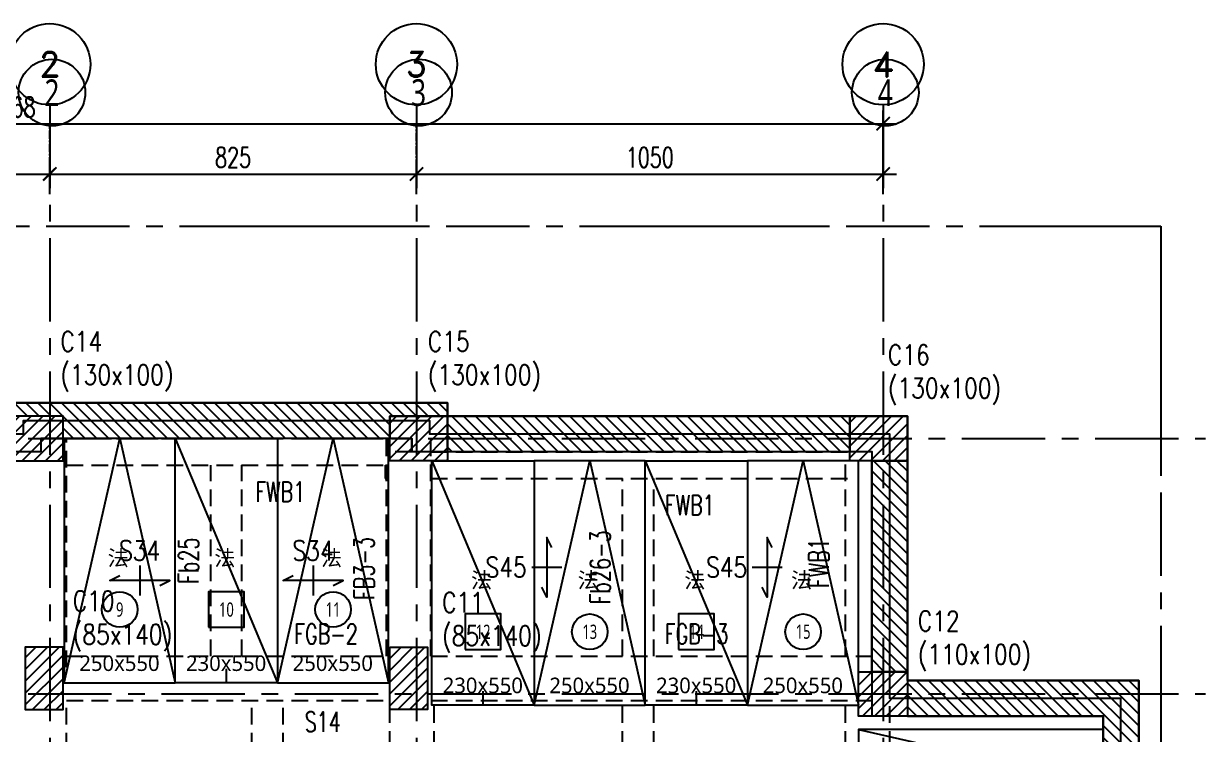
# Model space of a CAD drawing. Header units: millimetres. Extents: x -3377 to 119122, y -22007 to 15479.
# Drawn here: x 4641 to 7300, y 2218 to 3818 of the extents above; entities that cross this region are included whole.
import ezdxf
from ezdxf.enums import TextEntityAlignment as Align

# ---------------------------------------------------------------- set-up
doc = ezdxf.new("R2010")
doc.units = ezdxf.units.MM
doc.header["$LTSCALE"] = 150
doc.header["$MEASUREMENT"] = 0
doc.linetypes.add('CENTER', pattern=[2, 1.25, -0.25, 0.25, -0.25])
doc.linetypes.add('HIDDEN', pattern=[0.375, 0.25, -0.125])
doc.layers.get('0').update_dxf_attribs({"plot": 0})
doc.layers.add('AREA', color=3, linetype='Continuous', plot=False)
doc.layers.add('S-ARCH', color=252, linetype='Continuous', plot=False)
for name, color, linetype in [('ARTIC', 6, 'Continuous'), ('COL', 1, 'Continuous'), ('Col-Line', 8, 'CENTER'), ('Duct', 1, 'Continuous'), ('GRID', 5, 'CENTER'), ('PARK', 4, 'Continuous'), ('S-COL', 7, 'Continuous'), ('S-CONC', 7, 'Continuous'), ('S-GRID', 1, 'CENTER'), ('S-GRID-DIM', 2, 'Continuous'), ('S-GRID-T', 3, 'Continuous'), ('S-HATCH-COL', 13, 'Continuous'), ('S-HATCH-CONC', 124, 'Continuous'), ('S-RCBMB', 3, 'HIDDEN'), ('S-RCBMG', 2, 'HIDDEN'), ('S-SITE', 34, 'CENTER'), ('S-SLAB', 5, 'Continuous'), ('S-SLABT', 2, 'Continuous'), ('S-TEXTB', 3, 'Continuous'), ('S-TEXTC', 3, 'Continuous'), ('S-TEXTG', 2, 'Continuous'), ('WALL', 2, 'Continuous')]:
    doc.layers.add(name, color=color, linetype=linetype)
doc.styles.add('3E', font='simplex.shx', dxfattribs={"width": 0.8, "height": 45, "bigfont": 'dayus.shx'})
doc.styles.add('C1', font='', dxfattribs={"bigfont": 'japanese.shx'})
doc.styles.add('CD2', font='romand', dxfattribs={"height": 15})
doc.styles.add('CS4', font='romans.shx', dxfattribs={"width": 0.7, "height": 45, "bigfont": 'lsp.shx'})
doc.styles.add('HH', font='')
doc.styles.get('C1').set_extended_font_data('微軟正黑體')
doc.styles.get('HH').set_extended_font_data('Microsoft JhengHei')
doc.dimstyles.new('DIM150', dxfattribs={"dimscale": 15, "dimtxt": 3, "dimasz": 2, "dimexe": 2, "dimexo": 2, "dimgap": 1, "dimtad": 1, "dimdec": 1, "dimdsep": 46, "dimtxsty": 'CS4', "dimblk1": 'ARCHTICK', "dimblk2": 'ARCHTICK', "dimsah": 1, "dimcen": 2, "dimdle": 2, "dimadec": 0, "dimazin": 0, "dimtfac": 1, "dimtdec": 1, "dimtmove": 0, "dimatfit": 3, "dimldrblk": 'TAA', "dimfxl": 0, "dimtolj": 1, "dimarcsym": 0})

# ---------------------------------------------------------------- blocks, each defined once
blk = doc.blocks.new('COL(B4F-B2F)')
for points in [[(-7380.9, -945.9), (-7510.9, -945.9), (-7510.9, -1045.9), (-7380.9, -1045.9)], [(-6645.9, -945.9), (-6515.9, -945.9), (-6515.9, -1045.9), (-6645.9, -1045.9)], [(-5610.9, -945.9), (-5480.9, -945.9), (-5480.9, -1045.9), (-5610.9, -1045.9)], [(-7380.9, -1465.9), (-7465.9, -1465.9), (-7465.9, -1605.9), (-7380.9, -1605.9)], [(-6645.9, -1465.9), (-6560.9, -1465.9), (-6560.9, -1605.9), (-6645.9, -1605.9)], [(-5590.9, -1520.9), (-5480.9, -1520.9), (-5480.9, -1620.9), (-5590.9, -1620.9)]]:
    blk.add_lwpolyline(points, close=True)
blk = doc.blocks.new('CONC')
for points in [[(-6645.9, -995.9), (-7380.9, -995.9), (-7380.9, -945.9), (-7510.9, -945.9), (-7510.9, -915.9), (-6515.9, -915.9), (-6515.9, -945.9), (-6645.9, -945.9)], [(-6515.9, -945.9), (-5610.9, -945.9), (-5610.9, -1025.9), (-6515.9, -1025.9)], [(-5560.9, -1045.9), (-5480.9, -1045.9), (-5480.9, -1520.9), (-5560.9, -1520.9)], [(-5560.9, -2260.9), (-4960.9, -2260.9), (-4960.9, -1540.9), (-5480.9, -1540.9), (-5480.9, -1620.9), (-5040.9, -1620.9), (-5040.9, -2180.9), (-5560.9, -2180.9)]]:
    blk.add_lwpolyline(points, close=True)
blk = doc.blocks.new('SG1')
at = {"layer": 'S-GRID-T'}
blk.add_circle((0, 6.09375), 6.09375, dxfattribs=at)
at = {"layer": 'S-GRID-T', "style": 'CD2'}
blk.add_attdef('GRID-BUB', text='', height=3.75, dxfattribs=at).set_placement((0, 6.09375), align=Align.MIDDLE_CENTER)
blk = doc.blocks.new('_ARCHTICK')
at = {"color": 0, "linetype": 'ByBlock', "const_width": 0.15}
blk.add_lwpolyline([(-0.5, -0.5), (0.5, 0.5)], dxfattribs=at)
blk = doc.blocks.new('*D249')
at = {"layer": 'DEFPOINTS', "color": 0, "transparency": 16777216}
for p in [(-5535.9, -287.4), (-9503.9, -400.6), (-5535.9, -400.6)]:
    blk.add_point(p, dxfattribs=at)
at = {"layer": 'S-GRID-DIM', "color": 0, "lineweight": -2, "transparency": 16777216}
for p, q in [((-9503.9, -370.6), (-9503.9, -257.4)), ((-5535.9, -370.6), (-5535.9, -257.4)), ((-9533.9, -287.4), (-5505.9, -287.4))]:
    blk.add_line(p, q, dxfattribs=at)
at = {"layer": 'S-GRID-DIM', "color": 0, "lineweight": -2, "transparency": 16777216, "xscale": 30, "yscale": 30, "zscale": 30, "rotation": 180}
blk.add_blockref('_ARCHTICK', (-9503.9, -287.4), dxfattribs=at)
at = {"layer": 'S-GRID-DIM', "color": 0, "lineweight": -2, "transparency": 16777216, "xscale": 30, "yscale": 30, "zscale": 30}
blk.add_blockref('_ARCHTICK', (-5535.9, -287.4), dxfattribs=at)
at = {"layer": 'S-GRID-DIM', "color": 0, "transparency": 16777216, "insert": (-7496.9, -249.9), "char_height": 45, "attachment_point": 5, "style": 'CS4'}
blk.add_mtext('\\A1;3968', dxfattribs=at)
blk = doc.blocks.new('TAA')
at = {"linetype": 'Continuous'}
blk.add_line((0, 0), (-1.663, 0), dxfattribs=at)
blk.add_solid([(-1.5, -0.25), (-1.5, 0.25), (0, 0)], dxfattribs=at)
blk = doc.blocks.new('*D250')
at = {"layer": 'DEFPOINTS', "color": 0, "transparency": 16777216}
for p in [(-7410.9, -400.6), (-8310.9, -476.2), (-7410.9, -476.2)]:
    blk.add_point(p, dxfattribs=at)
at = {"layer": 'S-GRID-DIM', "color": 0, "lineweight": -2, "transparency": 16777216}
for p, q in [((-8310.9, -446.2), (-8310.9, -370.6)), ((-7410.9, -446.2), (-7410.9, -370.6)), ((-8340.9, -400.6), (-7380.9, -400.6))]:
    blk.add_line(p, q, dxfattribs=at)
at = {"layer": 'S-GRID-DIM', "color": 0, "lineweight": -2, "transparency": 16777216, "xscale": 30, "yscale": 30, "zscale": 30, "rotation": 180}
blk.add_blockref('_ARCHTICK', (-8310.9, -400.6), dxfattribs=at)
at = {"layer": 'S-GRID-DIM', "color": 0, "lineweight": -2, "transparency": 16777216, "xscale": 30, "yscale": 30, "zscale": 30}
blk.add_blockref('_ARCHTICK', (-7410.9, -400.6), dxfattribs=at)
at = {"layer": 'S-GRID-DIM', "color": 0, "transparency": 16777216, "insert": (-7860.9, -363.1), "char_height": 45, "attachment_point": 5, "style": 'CS4'}
blk.add_mtext('\\A1;900', dxfattribs=at)
blk = doc.blocks.new('*D251')
at = {"layer": 'DEFPOINTS', "color": 0, "transparency": 16777216}
for p in [(-6585.9, -400.6), (-7410.9, -476.2), (-6585.9, -476.2)]:
    blk.add_point(p, dxfattribs=at)
at = {"layer": 'S-GRID-DIM', "color": 0, "lineweight": -2, "transparency": 16777216}
for p, q in [((-7410.9, -446.2), (-7410.9, -370.6)), ((-6585.9, -446.2), (-6585.9, -370.6)), ((-7440.9, -400.6), (-6555.9, -400.6))]:
    blk.add_line(p, q, dxfattribs=at)
at = {"layer": 'S-GRID-DIM', "color": 0, "lineweight": -2, "transparency": 16777216, "xscale": 30, "yscale": 30, "zscale": 30, "rotation": 180}
blk.add_blockref('_ARCHTICK', (-7410.9, -400.6), dxfattribs=at)
at = {"layer": 'S-GRID-DIM', "color": 0, "lineweight": -2, "transparency": 16777216, "xscale": 30, "yscale": 30, "zscale": 30}
blk.add_blockref('_ARCHTICK', (-6585.9, -400.6), dxfattribs=at)
at = {"layer": 'S-GRID-DIM', "color": 0, "transparency": 16777216, "insert": (-6998.4, -363.1), "char_height": 45, "attachment_point": 5, "style": 'CS4'}
blk.add_mtext('\\A1;825', dxfattribs=at)
blk = doc.blocks.new('*D252')
at = {"layer": 'DEFPOINTS', "color": 0, "transparency": 16777216}
for p in [(-5535.9, -400.6), (-6585.9, -476.2), (-5535.9, -476.2)]:
    blk.add_point(p, dxfattribs=at)
at = {"layer": 'S-GRID-DIM', "color": 0, "lineweight": -2, "transparency": 16777216}
for p, q in [((-6585.9, -446.2), (-6585.9, -370.6)), ((-5535.9, -446.2), (-5535.9, -370.6)), ((-6615.9, -400.6), (-5505.9, -400.6))]:
    blk.add_line(p, q, dxfattribs=at)
at = {"layer": 'S-GRID-DIM', "color": 0, "lineweight": -2, "transparency": 16777216, "xscale": 30, "yscale": 30, "zscale": 30, "rotation": 180}
blk.add_blockref('_ARCHTICK', (-6585.9, -400.6), dxfattribs=at)
at = {"layer": 'S-GRID-DIM', "color": 0, "lineweight": -2, "transparency": 16777216, "xscale": 30, "yscale": 30, "zscale": 30}
blk.add_blockref('_ARCHTICK', (-5535.9, -400.6), dxfattribs=at)
at = {"layer": 'S-GRID-DIM', "color": 0, "transparency": 16777216, "insert": (-6060.9, -363.1), "char_height": 45, "attachment_point": 5, "style": 'CS4'}
blk.add_mtext('\\A1;1050', dxfattribs=at)
blk = doc.blocks.new('SITE')
blk.add_lwpolyline([(-10719.2, -3362.4), (-10719.2, -2105.2), (-10719.2, -517.7), (-4911, -517.8), (-4911.5, -2105.3), (-4911.9, -3362.4), (-7893.7, -3362.4)], close=True)
blk = doc.blocks.new('A$C577F3BB7')
at = {"layer": 'AREA', "color": 252}
blk.add_lwpolyline([(-824.998, 1385), (-2075.228, 1385, 1.44432555), (-2793.35, -525), (-1716.212, -525), (1125.002, -525), (1125.002, 150), (1645.002, 150), (1645.002, 790), (1125.002, 790), (1125.002, 1385), (90.002, 1385), (90.002, 1415), (-824.998, 1415)], format="xyb", close=True, dxfattribs=at)
at = {"layer": 'ARTIC', "color": 252}
for points in [[(-734.999, 1425), (-864.999, 1425), (-864.999, 1325), (-734.999, 1325)], [(0.002, 1425), (130.002, 1425), (130.002, 1325), (0.002, 1325)], [(1035.002, 1425), (1165.002, 1425), (1165.002, 1325), (1035.002, 1325)], [(-734.998, 905), (-819.998, 905), (-819.998, 765), (-734.998, 765)], [(0.002, 905), (85.002, 905), (85.002, 765), (0.002, 765)], [(1055.002, 850), (1165.002, 850), (1165.002, 750), (1055.002, 750)]]:
    blk.add_lwpolyline(points, close=True, dxfattribs=at)
at = {"layer": 'COL', "color": 252}
for points in [[(-734.999, 1425), (-864.999, 1425), (-864.999, 1325), (-734.999, 1325)], [(0.002, 1425), (130.002, 1425), (130.002, 1325), (0.002, 1325)], [(1035.002, 1425), (1165.002, 1425), (1165.002, 1325), (1035.002, 1325)], [(-734.998, 905), (-819.998, 905), (-819.998, 765), (-734.998, 765)], [(0.002, 905), (85.002, 905), (85.002, 765), (0.002, 765)], [(1055.002, 850), (1165.002, 850), (1165.002, 750), (1055.002, 750)]]:
    blk.add_lwpolyline(points, close=True, dxfattribs=at)
at = {"layer": 'Col-Line', "color": 252, "linetype": 'ByBlock'}
for centre in [(-759.998, 2153.646), (65.002, 2153.646), (1115.002, 2153.646)]:
    blk.add_circle(centre, 75, dxfattribs=at)
at = {"layer": 'Duct', "color": 252, "linetype": 'CENTER', "ltscale": 3}
blk.add_lwpolyline([(-4073.347, -991.484), (-4073.336, 265.737), (-4073.353, 1853.23), (1734.902, 1853.1), (1734.382, 265.65), (1733.968, -991.484), (-1247.819, -991.482)], close=True, dxfattribs=at)
blk.add_lwpolyline([(-4073.347, -991.484), (-4073.336, 265.737), (-4073.353, 1853.23), (1734.902, 1853.1), (1734.382, 265.65), (1733.968, -991.484), (-1247.819, -991.482)], close=True, dxfattribs=at)
at = {"layer": 'GRID', "color": 252, "ltscale": 0.1}
for p, q in [((-764.998, 1959.381), (-764.998, 2078.646)), ((60.002, 1954.381), (60.002, 2078.646)), ((1110.002, 1954.381), (1110.002, 2078.646))]:
    blk.add_line(p, q, dxfattribs=at)
at = {"layer": 'PARK', "color": 252}
for p, q in [((-482.498, 1375), (-252.498, 825)), ((95.002, 1325), (325.002, 775)), ((575.002, 1325), (805.002, 775)), ((-367.498, 825), (-367.498, 856.499)), ((210.002, 775), (210.002, 806.499)), ((690.002, 775), (690.002, 806.499))]:
    blk.add_line(p, q, dxfattribs=at)
for points in [[(-732.498, 825), (-482.498, 825), (-482.498, 1375), (-732.498, 1375), (-732.498, 825), (-607.498, 1375), (-482.498, 825)], [(-252.498, 825), (-482.498, 825), (-482.498, 1375), (-252.498, 1375), (-252.498, 825), (-367.498, 825), (-482.498, 825)], [(-252.498, 825), (-2.498, 825), (-2.498, 1375), (-252.498, 1375), (-252.498, 825), (-127.498, 1375), (-2.498, 825)], [(325.002, 775), (95.002, 775), (95.002, 1325), (325.002, 1325), (325.002, 775), (210.002, 775), (95.002, 775)], [(325.002, 775), (575.002, 775), (575.002, 1325), (325.002, 1325), (325.002, 775), (450.002, 1325), (575.002, 775)], [(805.002, 775), (575.002, 775), (575.002, 1325), (805.002, 1325), (805.002, 775), (690.002, 775), (575.002, 775)], [(805.002, 775), (1055.002, 775), (1055.002, 1325), (805.002, 1325), (805.002, 775), (930.002, 1325), (1055.002, 775)], [(1055.001, 720), (1055.001, 470), (1605.001, 470), (1605.001, 720), (1055.001, 720), (1605.001, 595), (1055.001, 470)]]:
    blk.add_lwpolyline(points, dxfattribs=at)
at = {"layer": 'PARK', "color": 252, "linetype": 'Continuous'}
for points in [[(-407.498, 950), (-327.498, 950), (-327.498, 1030), (-407.498, 1030)], [(170.002, 900), (250.002, 900), (250.002, 980), (170.002, 980)], [(650.002, 900), (730.002, 900), (730.002, 980), (650.002, 980)]]:
    blk.add_lwpolyline(points, close=True, dxfattribs=at)
at = {"layer": 'PARK', "color": 252}
for centre in [(-607.498, 990), (-127.498, 990), (450.002, 940), (930.002, 940)]:
    blk.add_circle(centre, 40, dxfattribs=at)
at = {"layer": 'WALL', "color": 252}
for points in [[(-864.998, 1425), (-2060.343, 1425, 1.43402765), (-2793.35, -565), (-1716.212, -565), (1165.002, -565), (1165.002, 110), (1685.002, 110), (1685.002, 830), (1165.002, 830), (1165.002, 1425), (130.002, 1425), (130.002, 1455), (-864.998, 1455)], [(-784.998, 1345), (-2090.428, 1345, 1.45534409), (-2793.35, -485), (-1716.212, -485), (1085.002, -485), (1085.002, 190), (1605.002, 190), (1605.002, 750), (1085.002, 750), (1085.002, 1345), (50.002, 1345), (50.002, 1375), (-784.998, 1375)]]:
    blk.add_lwpolyline(points, format="xyb", close=True, dxfattribs=at)
at = {"color": 252, "style": 'HH'}
for s, p in [('法', (-611.072, 1088.583)), ('法', (-371.072, 1088.583)), ('法', (-131.072, 1088.583)), ('法', (206.428, 1038.583)), ('法', (446.428, 1038.583)), ('法', (686.428, 1038.583)), ('法', (926.428, 1038.583)), ('250x550', (-608.139, 851.72)), ('230x550', (-368.139, 851.72)), ('250x550', (-128.139, 851.72)), ('230x550', (209.361, 801.72)), ('250x550', (449.361, 801.72)), ('230x550', (689.361, 801.72)), ('250x550', (929.361, 801.72))]:
    blk.add_text(s, height=35, dxfattribs=at).set_placement(p, align=Align.CENTER)
at = {"layer": 'Col-Line', "color": 252, "style": 'C1', "width": 0.75}
for s, p in [('2', (-759.998, 2153.646)), ('3', (65.002, 2153.646)), ('4', (1115.002, 2153.646))]:
    blk.add_text(s, height=60, dxfattribs=at).set_placement(p, align=Align.MIDDLE)
at = {"layer": 'PARK', "color": 252, "style": 'C1', "width": 0.7}
for s, p in [('9', (-607.498, 990)), ('10', (-367.498, 990)), ('11', (-127.498, 990)), ('12', (210.002, 940)), ('13', (450.002, 940)), ('14', (690.002, 940)), ('15', (930.002, 940))]:
    blk.add_text(s, height=32, dxfattribs=at).set_placement(p, align=Align.MIDDLE)
blk = doc.blocks.new('2022-0217')
blk.add_blockref('A$C577F3BB7', (-6645.9, -6251))
blk = doc.blocks.new('LINE')
at = {"layer": 'S-GRID'}
for points in [[(-7410.87, -244.9), (-7410.87, -3085.91)], [(-6585.87, -244.9), (-6585.87, -3085.91)], [(-5535.87, -244.9), (-5535.87, -3085.91)], [(-11059.11, -995.91), (-4810.87, -995.91)], [(-11059.11, -1570.91), (-4810.87, -1570.91)]]:
    blk.add_lwpolyline(points, dxfattribs=at)
at = {"layer": 'S-GRID-T', "xscale": 15, "yscale": 15, "zscale": 15}
for p, values in [((-7410.87, -244.9), {'GRID-BUB': '2'}), ((-6585.87, -244.9), {'GRID-BUB': '3'}), ((-5535.87, -244.9), {'GRID-BUB': '4'})]:
    blk.add_blockref('SG1', p, dxfattribs=at).add_auto_attribs(values)
at = {"layer": 'S-GRID-DIM'}
dim = blk.add_linear_dim(base=(-5535.87, -287.4), p1=(-9503.87, -400.57), p2=(-5535.87, -400.57), dimstyle='DIM150', dxfattribs=at)
dim.commit()
dim.dimension.update_dxf_attribs({"geometry": '*D249', "text_midpoint": (-7496.87, -287.4), "dimtype": 128})
for base, p1, p2, picture, middle in [((-7410.87, -400.57), (-8310.87, -476.23), (-7410.87, -476.23), '*D250', (-7860.87, -363.07)), ((-6585.87, -400.57), (-7410.87, -476.23), (-6585.87, -476.23), '*D251', (-6998.37, -363.07)), ((-5535.87, -400.57), (-6585.87, -476.23), (-5535.87, -476.23), '*D252', (-6060.87, -363.07))]:
    dim = blk.add_linear_dim(base=base, p1=p1, p2=p2, dimstyle='DIM150', dxfattribs=at)
    dim.commit()
    dim.dimension.update_dxf_attribs({"geometry": picture, "text_midpoint": middle})

msp = doc.modelspace()

# ---------------------------------------------------------------- hatches: boundary and pattern name
at = {"layer": 'S-HATCH-COL'}
h = msp.add_hatch(dxfattribs=at)
h.set_pattern_fill('ANSI31', color=256, scale=150, style=0)
h.paths.add_polyline_path([(2684.53, 2459.16), (2574.53, 2459.16), (2574.53, 2549.16), (2684.53, 2549.16)])
h.paths.add_polyline_path([(2684.53, 1609.16), (2574.53, 1609.16), (2574.53, 1699.16), (2684.53, 1699.16)])
h.paths.add_polyline_path([(6519.53, 2359.16), (6629.53, 2359.16), (6629.53, 2259.16), (6519.53, 2259.16)])
h.paths.add_polyline_path([(6519.53, 1619.16), (6629.53, 1619.16), (6629.53, 1519.16), (6519.53, 1519.16)])
h.paths.add_polyline_path([(6499.53, 1044.16), (6629.53, 1044.16), (6629.53, 944.16), (6499.53, 944.16)])
h.paths.add_polyline_path([(5414.53, 1044.16), (5544.53, 1044.16), (5544.53, 944.16), (5414.53, 944.16)])
h.paths.add_polyline_path([(4759.53, 1044.16), (4629.53, 1044.16), (4629.53, 944.16), (4759.53, 944.16)])
h.paths.add_polyline_path([(3744.53, 2934.16), (3874.53, 2934.16), (3874.53, 2834.16), (3744.53, 2834.16)])
h.paths.add_polyline_path([(3744.53, 2369.16), (3854.53, 2369.16), (3854.53, 2269.16), (3744.53, 2269.16)])
h.paths.add_polyline_path([(3744.53, 1634.16), (3854.53, 1634.16), (3854.53, 1534.16), (3744.53, 1534.16)])
h.paths.add_polyline_path([(3744.53, 1044.16), (3874.53, 1044.16), (3874.53, 944.16), (3744.53, 944.16)])
h.paths.add_polyline_path([(4729.53, 2934.16), (4599.53, 2934.16), (4599.53, 2834.16), (4729.53, 2834.16)])
h.paths.add_polyline_path([(5464.53, 1589.16), (5549.53, 1589.16), (5549.53, 1449.16), (5464.53, 1449.16)])
h.paths.add_polyline_path([(5464.53, 2414.16), (5549.53, 2414.16), (5549.53, 2274.16), (5464.53, 2274.16)])
h.paths.add_polyline_path([(4729.53, 2414.16), (4644.53, 2414.16), (4644.53, 2274.16), (4729.53, 2274.16)])
h.paths.add_polyline_path([(4644.53, 1589.16), (4729.53, 1589.16), (4729.53, 1449.16), (4644.53, 1449.16)])
h.paths.add_polyline_path([(5464.53, 2934.16), (5594.53, 2934.16), (5594.53, 2834.16), (5464.53, 2834.16)])
h.paths.add_polyline_path([(6499.53, 2934.16), (6629.53, 2934.16), (6629.53, 2834.16), (6499.53, 2834.16)])
h.paths.add_polyline_path([(2187.43, 2039.16), (2257.43, 2039.16), (2257.43, 2109.16), (2187.43, 2109.16)])
at = {"layer": 'S-HATCH-CONC'}
h = msp.add_hatch(dxfattribs=at)
h.set_pattern_fill('ANSI31', color=256, scale=150, angle=90, style=0)
h.paths.add_polyline_path([(6549.53, 1619.16), (7149.53, 1619.16), (7149.53, 2339.16), (6629.53, 2339.16), (6629.53, 2259.16), (7069.53, 2259.16), (7069.53, 1699.16), (6549.53, 1699.16)])
h.paths.add_polyline_path([(6549.53, 2834.16), (6629.53, 2834.16), (6629.53, 2359.16), (6549.53, 2359.16)])
h.paths.add_polyline_path([(6629.53, 1519.16), (6549.53, 1519.16), (6549.53, 1044.16), (6629.53, 1044.16)])
h.paths.add_polyline_path([(3874.53, 1024.16), (4629.53, 1024.16), (4629.53, 944.16), (3874.53, 944.16)])
h.paths.add_polyline_path([(4759.53, 1024.16), (5414.53, 1024.16), (5414.53, 944.16), (4759.53, 944.16)])
h.paths.add_polyline_path([(5544.53, 1024.16), (6499.53, 1024.16), (6499.53, 944.16), (5544.53, 944.16)])
edge = h.paths.add_edge_path()
edge.add_line((3744.53, 944.16), (2671.18, 944.16))
edge.add_arc((2671.18, 2074.16), 1130, 49.55789, 269.99999, ccw=False)
edge.add_line((3404.19, 2934.16), (3744.53, 2934.16))
edge.add_line((3744.53, 2934.16), (3744.53, 2854.16))
edge.add_line((3744.53, 2854.16), (3374.1, 2854.16))
edge.add_arc((2671.18, 2074.16), 1050, 47.97535, 269.99999)
edge.add_line((2671.18, 1024.16), (3744.53, 1024.16))
edge.add_line((3744.53, 1024.16), (3744.53, 944.16))
h.paths.add_polyline_path([(3874.53, 2934.16), (4599.53, 2934.16), (4599.53, 2854.16), (3874.53, 2854.16)])
h.paths.add_polyline_path([(5464.53, 2884.16), (4729.53, 2884.16), (4729.53, 2934.16), (4599.53, 2934.16), (4599.53, 2964.16), (5594.53, 2964.16), (5594.53, 2934.16), (5464.53, 2934.16)])
h.paths.add_polyline_path([(5594.53, 2934.16), (6499.53, 2934.16), (6499.53, 2854.16), (5594.53, 2854.16)])

# ---------------------------------------------------------------- linework, layer by layer
at = {"layer": 'S-RCBMB'}
for p, q in [((5062.03, 2394.16), (5062.03, 2824.16)), ((5132.03, 2394.16), (5132.03, 2824.16)), ((5988.28, 2394.16), (5988.28, 2794.16)), ((6058.28, 2394.16), (6058.28, 2794.16)), ((5154.53, 1509.16), (5154.53, 2294.16)), ((5224.53, 1509.16), (5224.53, 2294.16)), ((5988.28, 1569.16), (5988.28, 2294.16)), ((6058.28, 1569.16), (6058.28, 2294.16))]:
    msp.add_line(p, q, dxfattribs=at)
at = {"layer": 'S-RCBMG'}
for p, q in [((4737.03, 2369.16), (4737.03, 2884.16)), ((4737.03, 2884.16), (5514.53, 2884.16)), ((5457.03, 2394.16), (5457.03, 2884.16)), ((5514.53, 2884.16), (5514.53, 2854.16)), ((5557.03, 2394.16), (5557.03, 2884.16)), ((5514.53, 2854.16), (5457.03, 2854.16)), ((5557.03, 2854.16), (6499.53, 2854.16)), ((4737.03, 2824.16), (5454.53, 2824.16)), ((5454.53, 2824.16), (5454.53, 2794.16)), ((6489.53, 2394.16), (6489.53, 2834.16)), ((6549.53, 2394.16), (6549.53, 2834.16)), ((5454.53, 2794.16), (5457.03, 2794.16)), ((5557.03, 2794.16), (6499.53, 2794.16)), ((4737.03, 2394.16), (5464.53, 2394.16)), ((5557.03, 2394.16), (6549.53, 2394.16)), ((4737.03, 1509.16), (4737.03, 2294.16)), ((4737.03, 2294.16), (5464.53, 2294.16)), ((5464.53, 1569.16), (5464.53, 2294.16)), ((5557.03, 2294.16), (6549.53, 2294.16)), ((5564.53, 1569.16), (5564.53, 2294.16)), ((6489.53, 1569.16), (6489.53, 2294.16)), ((6589.53, 1569.16), (6589.53, 2294.16)), ((7069.53, 2259.16), (6589.53, 2259.16)), ((7069.53, 1699.16), (7069.53, 2259.16))]:
    msp.add_line(p, q, dxfattribs=at)
at = {"layer": 'S-SLAB'}
msp.add_lwpolyline([(6629.53, 944.16), (2671.18, 944.16, -1.4340277), (3404.19, 2934.16), (4599.53, 2934.16), (4599.53, 2964.16), (5594.53, 2964.16), (5594.53, 2934.16), (6629.53, 2934.16), (6629.53, 2339.16), (7149.53, 2339.16), (7149.53, 1619.16), (6629.53, 1619.16), (6629.53, 944.16)], format="xyb", dxfattribs=at)
at = {"layer": 'S-SLABT', "color": 1}
for p, q in [((4902.03, 2597.91), (4902.03, 2530.41)), ((5292.03, 2597.91), (5292.03, 2530.41)), ((5783.91, 2594.16), (5851.41, 2594.16)), ((6280.16, 2594.16), (6347.66, 2594.16))]:
    msp.add_line(p, q, dxfattribs=at)
for points in [[(5828.91, 2639.16), (5817.66, 2661.66), (5817.66, 2526.66), (5806.41, 2549.16)], [(6325.16, 2639.16), (6313.91, 2661.66), (6313.91, 2526.66), (6302.66, 2549.16)], [(4947.03, 2552.91), (4969.53, 2564.16), (4834.53, 2564.16), (4857.03, 2575.41)], [(5337.03, 2552.91), (5359.53, 2564.16), (5224.53, 2564.16), (5247.03, 2575.41)]]:
    msp.add_lwpolyline(points, dxfattribs=at)

# ---------------------------------------------------------------- block references
at = {"layer": 'S-ARCH'}
msp.add_blockref('2022-0217', (12110.4, 7760.14), dxfattribs=at)
at = {"layer": 'S-COL'}
msp.add_blockref('COL(B4F-B2F)', (12110.4, 3880.07), dxfattribs=at)
at = {"layer": 'S-CONC'}
msp.add_blockref('CONC', (12110.4, 3880.07), dxfattribs=at)
at = {"layer": 'S-GRID'}
msp.add_blockref('LINE', (12110.4, 3880.07), dxfattribs=at)
at = {"layer": 'S-SITE'}
msp.add_blockref('SITE', (12110.4, 3880.07), dxfattribs=at)

# ---------------------------------------------------------------- texts
at = {"layer": 'S-SLABT', "color": 2}
for s, style, width, p in [('S34', '3E', 0.8, (4902.03, 2609.16)), ('S34', '3E', 0.8, (5292.03, 2609.16)), ('S14', 'CS4', 0.7, (5313.64, 2223.78))]:
    msp.add_text(s, height=45, dxfattribs=dict(at, style=style, width=width)).set_placement(p, align=Align.CENTER)
at = {"layer": 'S-SLABT', "color": 2, "style": '3E', "width": 0.8}
for p in [(5772.66, 2571.66), (6268.91, 2571.66)]:
    msp.add_text('S45', height=45, dxfattribs=at).set_placement(p, align=Align.RIGHT)
at = {"layer": 'S-TEXTB', "style": 'CS4', "width": 0.7}
for s, p in [('Fb26-3', (5938.28, 2594.16)), ('Fb25', (5012.03, 2609.16))]:
    msp.add_text(s, height=45, rotation=90, dxfattribs=at).set_placement(p, align=Align.MIDDLE)
at = {"layer": 'S-TEXTC', "style": 'CS4', "width": 0.8}
for s, p in [('C14', (4723.39, 3080.04)), ('C15', (5550.29, 3080.04)), ('C16', (6585.29, 3050.04)), ('(130x100)', (4723.39, 3005.04)), ('(130x100)', (5550.29, 3005.04)), ('(130x100)', (6585.29, 2975.04)), ('C10', (4751.3, 2495.82)), ('C11', (5582.23, 2492.64)), ('(85x140)', (4751.3, 2420.82)), ('C12', (6652.71, 2450.82)), ('(85x140)', (5582.23, 2417.64)), ('(110x100)', (6652.71, 2375.82))]:
    msp.add_text(s, height=45, dxfattribs=at).set_placement(p)
at = {"layer": 'S-TEXTG', "style": 'CS4', "width": 0.7}
for s, p in [('FWB1', (5162.03, 2764.16)), ('FWB1', (6083.28, 2734.16)), ('FGB-2', (5249.53, 2444.16, 0)), ('FGB-3', (6083.28, 2444.16, 0))]:
    msp.add_text(s, height=45, dxfattribs=at).set_placement(p, align=Align.MIDDLE_LEFT)
for s, p in [('FB3-3', (5407.03, 2591.66)), ('FWB1', (6429.53, 2604.16, 0))]:
    msp.add_text(s, height=45, rotation=90, dxfattribs=at).set_placement(p, align=Align.MIDDLE)

doc.saveas('drawing.dxf')
